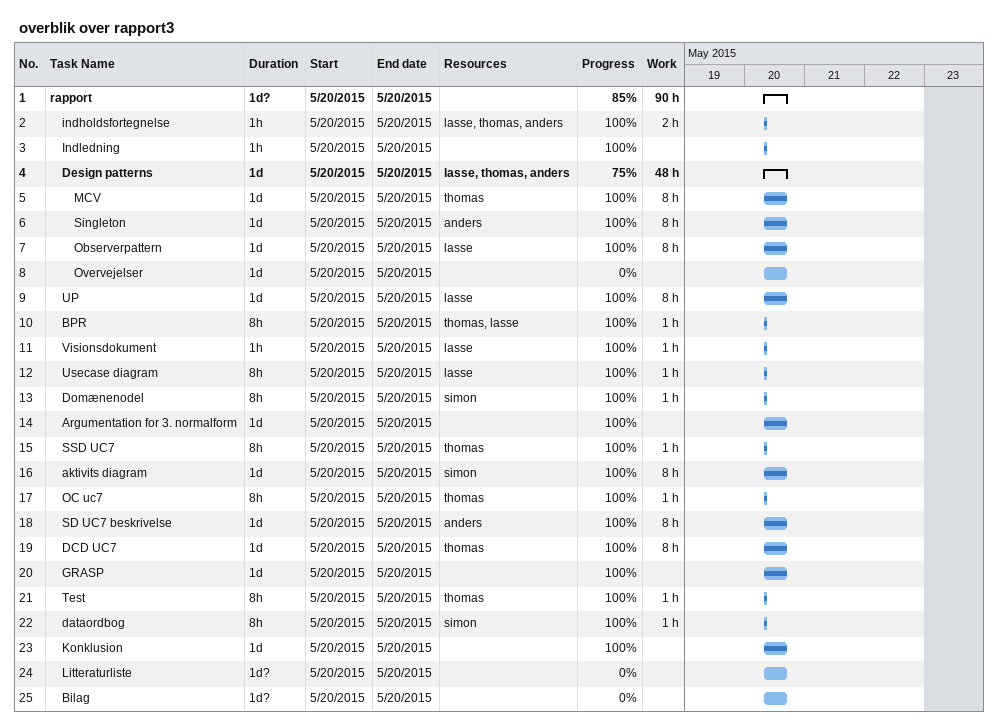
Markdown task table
overblik over rapport3

| ID | Level | Task | Duration | Start | Finish | Resources | % complete | Work (h) |
|---|---|---|---|---|---|---|---|---|
| 1 | 1 | **rapport** | 1d? | 2015-05-20 | 2015-05-20 |  | 85 | 90 |
| 2 | 2 | indholdsfortegnelse | 1h | 2015-05-20 | 2015-05-20 | lasse, thomas, anders | 100 | 2 |
| 3 | 2 | Indledning | 1h | 2015-05-20 | 2015-05-20 |  | 100 |  |
| 4 | 2 | **Design patterns** | 1d | 2015-05-20 | 2015-05-20 | lasse, thomas, anders | 75 | 48 |
| 5 | 3 | MCV | 1d | 2015-05-20 | 2015-05-20 | thomas | 100 | 8 |
| 6 | 3 | Singleton | 1d | 2015-05-20 | 2015-05-20 | anders | 100 | 8 |
| 7 | 3 | Observerpattern | 1d | 2015-05-20 | 2015-05-20 | lasse | 100 | 8 |
| 8 | 3 | Overvejelser | 1d | 2015-05-20 | 2015-05-20 |  | 0 |  |
| 9 | 2 | UP | 1d | 2015-05-20 | 2015-05-20 | lasse | 100 | 8 |
| 10 | 2 | BPR | 8h | 2015-05-20 | 2015-05-20 | thomas, lasse | 100 | 1 |
| 11 | 2 | Visionsdokument | 1h | 2015-05-20 | 2015-05-20 | lasse | 100 | 1 |
| 12 | 2 | Usecase diagram | 8h | 2015-05-20 | 2015-05-20 | lasse | 100 | 1 |
| 13 | 2 | Domænenodel | 8h | 2015-05-20 | 2015-05-20 | simon | 100 | 1 |
| 14 | 2 | Argumentation for 3. normalform | 1d | 2015-05-20 | 2015-05-20 |  | 100 |  |
| 15 | 2 | SSD UC7 | 8h | 2015-05-20 | 2015-05-20 | thomas | 100 | 1 |
| 16 | 2 | aktivits diagram | 1d | 2015-05-20 | 2015-05-20 | simon | 100 | 8 |
| 17 | 2 | OC uc7 | 8h | 2015-05-20 | 2015-05-20 | thomas | 100 | 1 |
| 18 | 2 | SD UC7 beskrivelse | 1d | 2015-05-20 | 2015-05-20 | anders | 100 | 8 |
| 19 | 2 | DCD UC7 | 1d | 2015-05-20 | 2015-05-20 | thomas | 100 | 8 |
| 20 | 2 | GRASP | 1d | 2015-05-20 | 2015-05-20 |  | 100 |  |
| 21 | 2 | Test | 8h | 2015-05-20 | 2015-05-20 | thomas | 100 | 1 |
| 22 | 2 | dataordbog | 8h | 2015-05-20 | 2015-05-20 | simon | 100 | 1 |
| 23 | 2 | Konklusion | 1d | 2015-05-20 | 2015-05-20 |  | 100 |  |
| 24 | 2 | Litteraturliste | 1d? | 2015-05-20 | 2015-05-20 |  | 0 |  |
| 25 | 2 | Bilag | 1d? | 2015-05-20 | 2015-05-20 |  | 0 |  |
